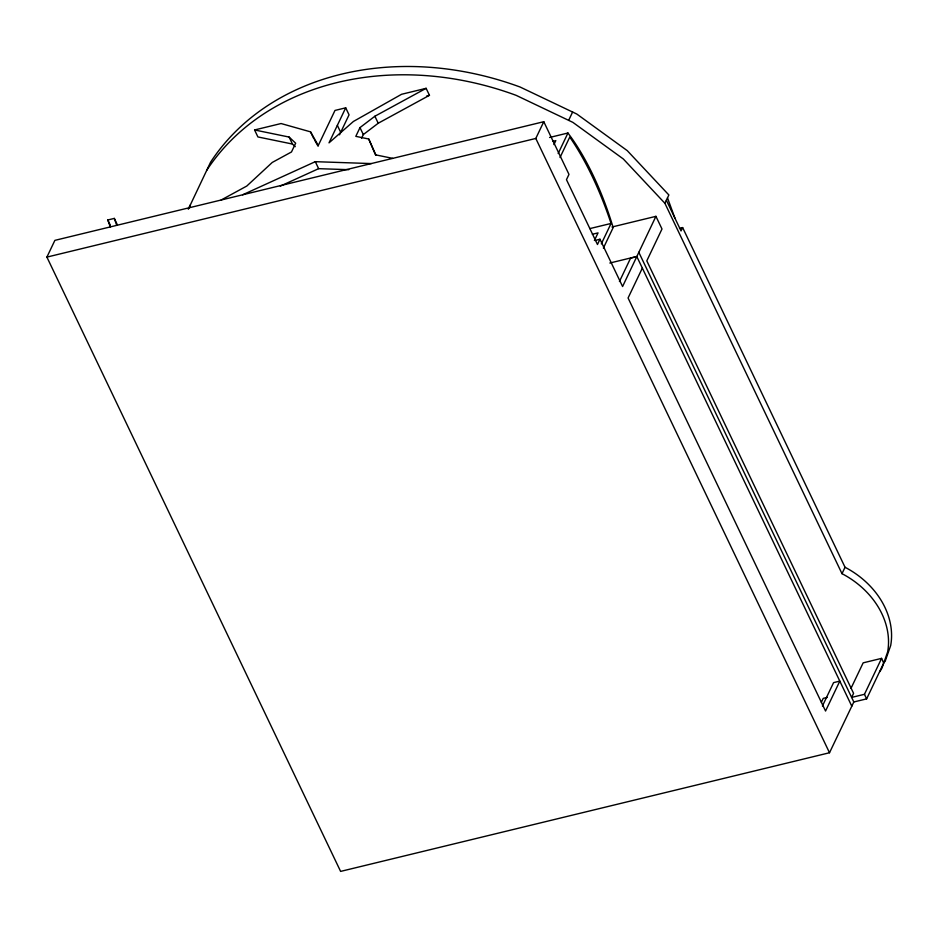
<?xml version="1.0" encoding="UTF-8"?>
<svg xmlns="http://www.w3.org/2000/svg" width="938" height="938" viewBox="0 0 938 938"><rect width="100%" height="100%" fill="white"/><g stroke="black" fill="none" stroke-linecap="round" stroke-linejoin="round"><path stroke-width="1.41" d="M885.05 661.595L890.69 645.52A80.305 65.132 25.5 0 0 845.044 567.279L682.63 227.582L679.487 228.344M188.292 209.233L210.604 162.145A280.333 227.371 25.5 0 1 520.086 87.023L576.823 114.049L627.264 150.643L668.864 194.975L664.901 203.288L841.996 573.669A80.305 65.132 25.5 0 1 887.641 651.922L882.001 667.997A80.305 65.132 25.5 0 1 879.809 671.643M46.9 257.106L54.885 240.363L543.782 121.706L568.979 174.398L566.47 179.662L597.471 244.501L599.98 239.237L622.586 286.512L655.932 216.338L661.994 229.001L646.798 260.858L853.58 693.346L851.634 697.415L864.461 694.308L881.591 658.37L883.772 662.932L866.63 698.869L853.815 701.976L829.509 752.745L340.611 871.402L46.9 257.106L535.797 138.449L543.782 121.706M188.726 208.365L190.426 204.801M339.509 134.838L349.053 114.823L345.712 107.835L329.004 142.857L353.438 121.448L401.581 94.281L426.122 88.324L429.463 95.301L378.225 123.23L363.323 134.58L361.54 138.332M426.122 88.324L374.883 116.242L359.981 127.603L355.807 136.35L368.763 139.023L375.997 155.216M553.924 144.593L555.812 140.618L552.986 141.31M568.651 120.357L572.614 112.044M558.169 153.539L567.959 133.008L572.368 139.094A173.718 71.98 76.4 0 1 613.171 227.582L603.38 248.101M560.021 157.49L569.765 137.077A194.154 80.445 76.4 0 1 611.06 223.455L601.328 243.857M594.411 240.503L598.034 232.894L592.37 234.266M619.443 281.529L630.606 258.126L636.843 256.613M642.342 268.092L628.073 297.991L825.546 711.016L839.815 681.105L833.577 682.63L822.415 706.021M682.63 227.582L681.035 230.936L666.355 200.24M841.996 573.669L845.044 567.279M821.36 702.281L823.224 698.388L827.222 697.415M851 688.34L863.159 662.849L881.591 658.37M221.169 200.005L246.788 186.041L272.266 162.438L291.483 151.968L295.658 143.209L289.115 137.065L254.573 129.96L257.915 136.948L292.445 144.042L295.259 146.68M242.614 194.799L315.297 161.676L371.272 163.575M280.31 186.123L318.627 168.664L348.772 169.684M254.573 129.96L281.06 123.535L310.548 131.859L318.287 145.46L334.983 110.438L345.712 107.835M426.743 95.969L429.463 95.301M110.25 226.89L107.8 219.984L114.307 218.413L117.449 224.991M549.598 137.476L567.959 133.008M589.861 228.591L611.06 223.455M611.963 227.008L655.932 216.338M594.985 240.445L599.98 239.237M609.841 263.027L636.785 256.484L851.798 706.185M883.35 662.052L884.147 661.853M392.717 158.37L375.446 154.817L368.763 139.023M664.901 203.288L623.301 158.956L572.86 122.362L516.123 95.336A280.333 227.371 25.5 0 0 206.63 170.446M314.593 140.079L318.111 146.258M864.461 694.308L866.63 698.869M638.801 252.275L853.815 701.976M535.797 138.449L829.509 752.745M374.883 116.242L378.225 123.23M359.981 127.603L363.323 134.58M337.363 125.352L340.693 132.34M310.548 131.859L313.89 138.836M315.297 161.676L318.627 168.664M289.115 137.065L292.445 144.042M107.8 219.984L110.321 225.249M667.493 197.848L674.903 218.108M114.307 218.413L116.746 225.308"/></g></svg>
